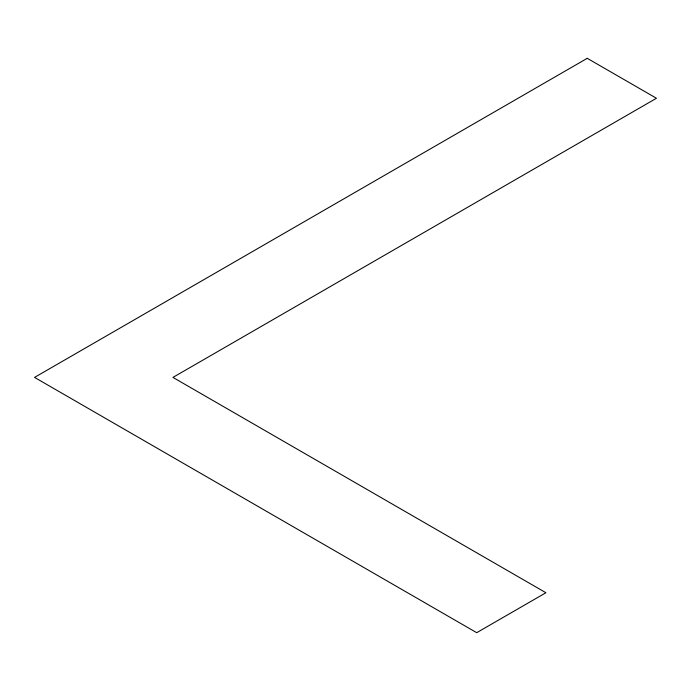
<?xml version="1.0" encoding="UTF-8"?>
<svg xmlns="http://www.w3.org/2000/svg" width="691" height="691" viewBox="0 0 691 691"><rect width="100%" height="100%" fill="white"/><g stroke="black" fill="none" stroke-linecap="round" stroke-linejoin="round"><path stroke-width="1.04" d="M587.255 58.312L34.55 377.407L476.712 632.688L545.907 592.74L172.949 377.407L656.45 98.26L587.255 58.312"/></g></svg>
